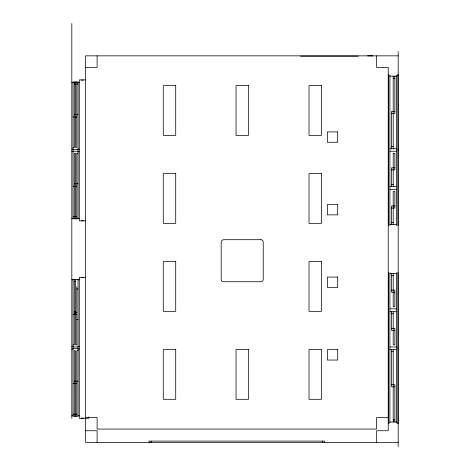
<?xml version="1.0" encoding="UTF-8"?>
<svg xmlns="http://www.w3.org/2000/svg" width="470" height="470" viewBox="0 0 470 470"><rect width="100%" height="100%" fill="white"/><g stroke="black" fill="none" stroke-linecap="round" stroke-linejoin="round"><path stroke-width="0.7" d="M398.184 74.924L396.527 75.341L396.527 225.459M397.861 348.511L398.184 348.217M388.232 423.276L389.894 422.859L389.894 272.741M372.469 55.848L371.835 55.848M300.589 56.183L358.275 56.183M398.184 55.848L85.499 55.848L85.499 442.352L398.184 442.352M367.575 55.871L372.387 55.871M85.499 67.457L97.108 67.457L97.108 55.848M388.232 74.924L389.894 75.341L389.894 225.459M389.894 76.169L396.527 76.169M393.208 78.243L394.87 78.243M85.499 79.9L79.277 79.9L79.277 220.9L85.499 220.9M81.475 80.106L83.302 80.106M71.816 82.391L73.056 82.391M78.032 82.391L79.277 82.391M74.301 84.048L75.547 84.048M76.792 84.048L78.032 84.048M394.87 111.419L391.551 111.419L391.551 148.743M391.551 113.493L394.87 113.493L394.87 76.169M74.301 114.527L75.547 114.527M76.792 114.527L78.032 114.527M73.056 117.018L74.301 117.018M75.547 117.018L76.792 117.018M391.551 146.669L393.208 146.669M73.056 147.498L74.301 147.498L74.301 81.974M389.894 148.743L396.527 148.743M71.816 149.155L73.056 149.155M78.032 149.155L79.277 149.155M73.056 149.572L78.032 149.572M398.184 149.983L397.861 149.689M73.056 151.228L78.032 151.228M389.894 151.228L396.527 151.228M71.816 151.645L73.056 151.645M78.032 151.645L79.277 151.645M78.032 153.302L76.792 153.302L76.792 218.826M394.87 167.819L391.551 167.819L391.551 186.478M391.551 169.893L394.87 169.893L394.87 153.302L393.208 153.302L393.208 186.478M74.301 183.782L75.547 183.782M76.792 183.782L78.032 183.782M391.551 184.405L393.208 184.405M73.056 186.273L74.301 186.273M75.547 186.273L76.792 186.273M389.894 186.478L396.527 186.478M389.894 189.381L396.527 189.381M394.87 205.972L391.551 205.972L391.551 224.631M391.551 208.046L394.87 208.046L394.87 191.454L393.208 191.454L393.208 224.631M73.056 216.752L74.301 216.752M75.547 216.752L76.792 216.752M71.816 218.409L73.056 218.409M78.032 218.409L79.277 218.409M81.475 220.694L83.302 220.694M391.551 222.557L393.208 222.557M389.894 224.631L396.527 224.631M389.894 273.569L396.527 273.569M391.551 275.643L393.208 275.643M85.499 277.3L79.277 277.3L79.277 418.3L88.818 418.3L88.818 416.831M81.475 277.506L83.302 277.506M71.816 279.791L73.056 279.791M78.032 279.791L79.277 279.791M74.301 281.448L75.547 281.448M76.792 288.98L78.032 288.98M391.551 290.154L394.87 290.154L394.87 306.745L393.208 306.745L393.208 273.569M394.87 292.228L391.551 292.228L391.551 273.569M389.894 308.819L396.527 308.819M389.894 311.722L396.527 311.722M74.301 311.927L75.547 311.927M75.547 312.344L76.792 312.344M391.551 313.796L393.208 313.796M74.301 314.001L75.547 314.001M73.056 314.418L74.301 314.418M75.547 314.418L76.792 314.418M76.792 319.459L78.032 319.459M391.551 328.307L394.87 328.307L394.87 344.898L393.208 344.898L393.208 311.722M394.87 330.381L391.551 330.381L391.551 311.722M73.056 344.898L74.301 344.898L74.301 279.374M71.816 346.555L73.056 346.555M78.032 346.555L79.277 346.555M73.056 346.972L78.032 346.972M389.894 346.972L396.527 346.972M73.056 348.628L78.032 348.628M71.816 349.046L73.056 349.046M78.032 349.046L79.277 349.046M389.894 349.457L396.527 349.457M78.032 350.702L76.792 350.702L76.792 416.226M391.551 351.531L393.208 351.531M74.301 381.182L75.547 381.182M76.792 381.182L78.032 381.182M74.301 383.256L75.547 383.256M73.056 383.673L74.301 383.673M75.547 383.673L76.792 383.673M391.551 384.707L394.87 384.707L394.87 422.031M394.87 386.781L391.551 386.781L391.551 349.457M73.056 414.152L74.301 414.152M75.547 414.152L76.792 414.152M71.816 415.809L73.056 415.809M78.032 415.809L79.277 415.809M85.499 417.472L97.108 417.472L97.108 429.081L376.623 429.081L376.623 417.472L388.232 417.472M81.475 418.094L83.302 418.094M393.208 419.957L394.87 419.957M389.894 422.031L396.527 422.031M396.527 272.741L396.527 422.859L398.184 423.276M85.499 430.743L97.108 430.743L97.108 442.352M398.184 51.7L398.184 446.5M397.978 74.924L397.978 225.876M397.978 272.324L397.978 423.276M393.208 76.169L393.208 148.743M393.208 349.457L393.208 422.031M388.443 74.924L388.443 225.876M388.443 272.324L388.443 423.276M376.623 55.848L376.623 67.457L388.232 67.457L388.232 430.743L376.623 430.743L376.623 442.352M324.7 442.352L324.7 441.107L149.654 441.107L149.031 441.107L149.031 442.352M322.626 441.107L322.626 442.352M151.105 441.107L151.105 442.352M76.792 81.974L76.792 147.498L75.547 147.498L75.547 81.974M76.792 286.906L76.792 344.898L75.547 344.898L75.547 279.374M75.547 218.826L75.547 153.302L74.301 153.302L74.301 218.826M75.547 416.226L75.547 350.702L74.301 350.702L74.301 416.226M71.816 23.5L71.816 418.3M78.032 81.974L73.056 81.974L73.056 218.826L78.032 218.826L78.032 81.974M175.715 85.622L163.272 85.622L163.272 135.383L175.715 135.383L175.715 85.622M248.477 85.622L236.034 85.622L236.034 135.383L248.477 135.383L248.477 85.622M321.451 85.622L309.007 85.622L309.007 135.383L321.451 135.383L321.451 85.622M337.713 131.906L327.349 131.906L327.349 142.269L337.713 142.269L337.713 131.906M175.715 173.595L163.272 173.595L163.272 223.362L175.715 223.362L175.715 173.595M321.451 173.595L309.007 173.595L309.007 223.362L321.451 223.362L321.451 173.595M337.713 204.491L327.349 204.491L327.349 214.861L337.713 214.861L337.713 204.491M260.85 239.7L223.843 239.7A2.661 2.661 0 0 0 221.188 242.356L221.188 279.392A2.35 2.35 0 0 0 223.538 281.742L260.979 281.742A2.25 2.25 0 0 0 263.229 279.491L263.229 242.074A2.379 2.379 0 0 0 260.85 239.7M175.715 261.567L163.272 261.567L163.272 311.334L175.715 311.334L175.715 261.567M321.451 261.567L309.007 261.567L309.007 311.334L321.451 311.334L321.451 261.567M337.713 277.083L327.349 277.083L327.349 287.452L337.713 287.452L337.713 277.083M78.032 279.374L73.056 279.374L73.056 416.226L78.032 416.226L78.032 279.374M175.715 349.545L163.272 349.545L163.272 399.306L175.715 399.306L175.715 349.545M248.477 349.545L236.034 349.545L236.034 399.306L248.477 399.306L248.477 349.545M321.451 349.545L309.007 349.545L309.007 399.306L321.451 399.306L321.451 349.545M337.713 349.674L327.349 349.674L327.349 360.044L337.713 360.044L337.713 349.674"/></g></svg>
